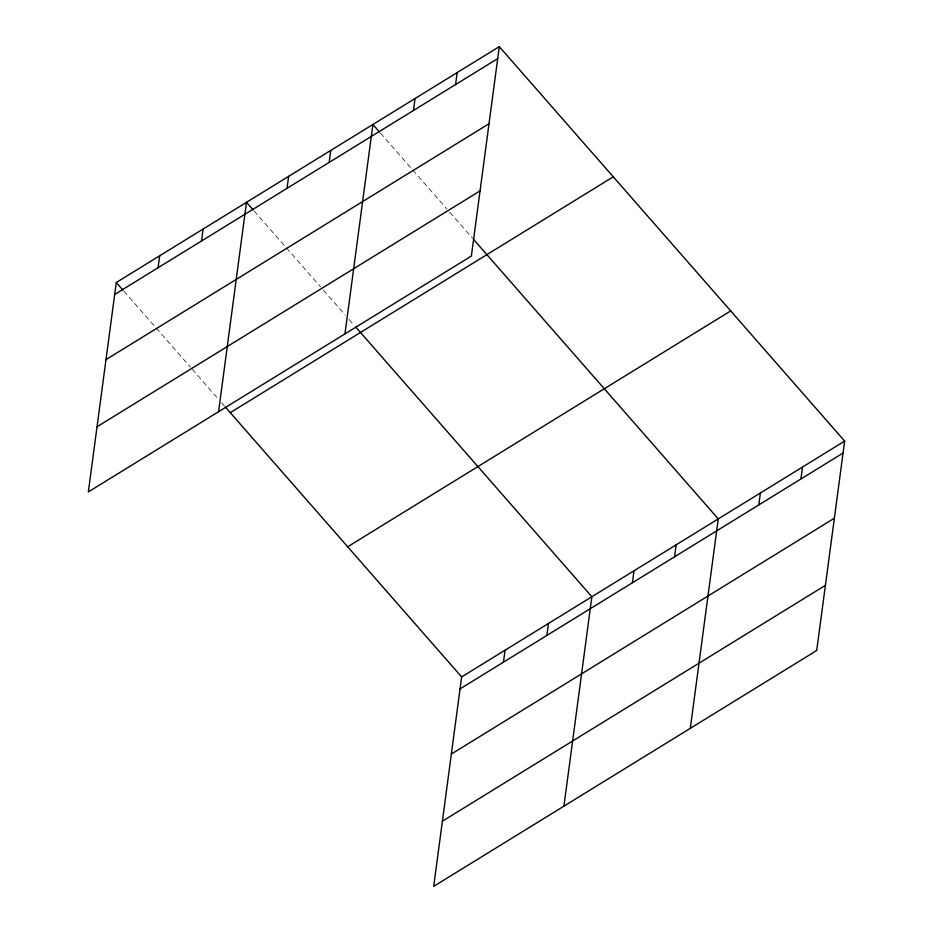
<?xml version="1.0" encoding="UTF-8"?>
<svg xmlns="http://www.w3.org/2000/svg" width="933" height="933" viewBox="0 0 933 933"><rect width="100%" height="100%" fill="white"/><g stroke="black" fill="none" stroke-linecap="round" stroke-linejoin="round"><path stroke-width="0.7" stroke-dasharray="4.67 3.5" d="M380.501 133.162L446.989 209.085M449.834 212.339L472.623 238.37M254.103 210.986L284.495 245.694M286.396 247.863L320.59 286.921M323.436 290.175L345.28 315.121M349.082 319.459L353.829 324.882M123.879 291.178L154.272 325.885M156.173 328.054L190.367 367.101M192.268 369.27L217.902 398.566M221.704 402.904L224.55 406.158"/><path stroke-width="1.4" d="M116.287 282.501L88.343 491.913L471.363 256.062L499.295 46.65L116.287 282.501L122.934 290.093M158.097 267.724L159.695 255.77M201.505 240.994L203.102 229.04M218.567 411.721L246.51 202.309L253.158 209.902M287.049 188.326L288.647 176.372M329.174 162.377L330.772 150.423M344.965 333.897L372.908 124.486L379.556 132.078M413.447 110.491L415.033 98.536M455.572 84.553L457.17 72.599M225.506 407.243L461.637 676.938L433.705 886.35L816.713 650.499L844.657 441.087L499.295 46.65M503.458 662.162L505.045 650.208M546.866 635.431L548.464 623.477M563.929 806.159L591.872 596.747L355.73 327.051M632.399 582.752L633.997 570.798M674.536 556.814L676.133 544.86M690.315 728.335L718.258 518.911L473.579 239.454M758.797 504.928L760.395 492.974M800.934 478.979L802.52 467.025M114.689 294.455L497.709 58.604M106 359.613L489.009 123.762M97.032 426.754L480.052 190.903M230.253 412.666L613.273 176.815M347.671 546.773L730.691 310.922M461.637 676.938L844.657 441.087M460.051 688.892L843.059 453.041M451.35 754.051L834.37 518.2M442.394 821.192L825.413 585.341"/></g></svg>
